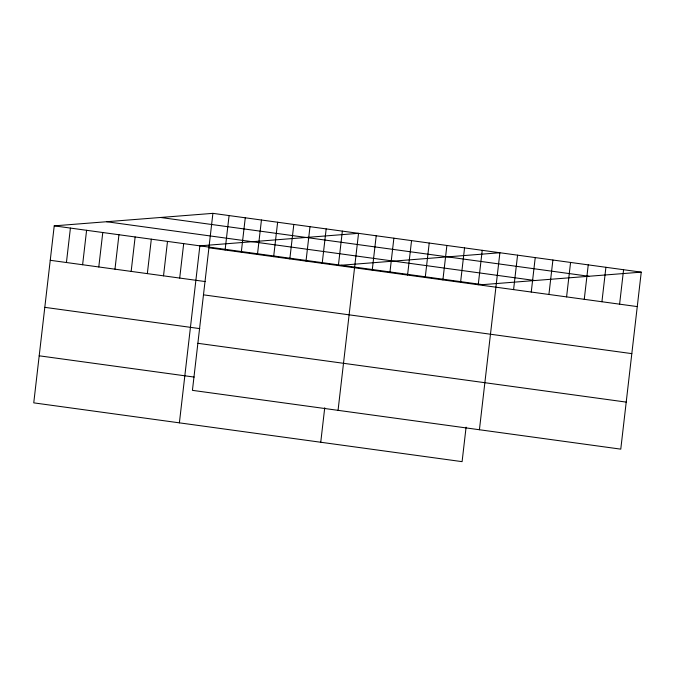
<?xml version="1.0" encoding="UTF-8"?>
<svg xmlns="http://www.w3.org/2000/svg" width="675" height="675" viewBox="0 0 675 675"><rect width="100%" height="100%" fill="white"/><g stroke="black" fill="none" stroke-linecap="round" stroke-linejoin="round"><path stroke-width="1.01" d="M212.903 213.351L192.426 390.352L620.772 449.145L641.25 272.143L212.903 213.351L54.228 225.855L33.75 402.857L462.097 461.649L466.087 427.148M66.428 262.516L70.411 228.074M82.612 264.743L86.594 230.293M98.786 266.962L102.777 232.521M114.969 269.182L118.96 234.74M131.153 271.401L135.143 236.959M147.336 273.628L151.318 239.178M163.519 275.847L167.501 241.397M179.702 278.066L183.684 243.624M179.39 422.845L199.868 245.843L358.543 233.339L338.057 410.341M225.096 250.02L229.087 215.57M241.279 252.239L245.27 217.797M257.462 254.458L261.444 220.016M273.645 256.677L277.627 222.235M289.828 258.905L293.811 224.454M306.011 261.124L309.994 226.682M322.194 263.343L326.177 228.901M338.377 265.562L342.36 231.12M320.743 442.243L324.734 407.751M372.229 270.211L376.211 235.769M389.897 272.641L393.879 238.191M407.565 275.062L411.548 240.621M425.233 277.484L429.216 243.042M442.901 279.914L446.884 245.472M460.569 282.336L464.56 247.894M478.237 284.766L482.228 250.315M479.419 429.747L499.897 252.745L341.221 265.241M513.582 289.617L517.565 255.167M531.25 292.039L535.233 257.597M548.918 294.469L552.901 260.018M566.587 296.89L570.569 262.448M584.255 299.312L588.246 264.87M601.923 301.742L605.914 267.3M619.599 304.163L623.582 269.722M641.25 272.143L482.574 284.648L54.228 225.855M160.54 217.477L588.887 276.269M106.591 221.729L534.938 280.522M208.921 247.793L637.267 306.593M50.245 260.297L205.234 281.568M203.47 294.84L631.825 353.632M44.803 307.344L199.792 328.615M197.868 343.305L626.214 402.106M39.192 355.809L194.189 377.08"/></g></svg>
